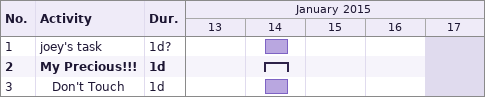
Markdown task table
| ID | Level | Task | Duration | Start | Finish |
|---|---|---|---|---|---|
| 1 | 1 | joey's task | 1d? | 2015-01-14 | 2015-01-14 |
| 2 | 1 | **My Precious!!!** | 1d | 2015-01-14 | 2015-01-14 |
| 3 | 2 | Don't Touch | 1d | 2015-01-14 | 2015-01-14 |
